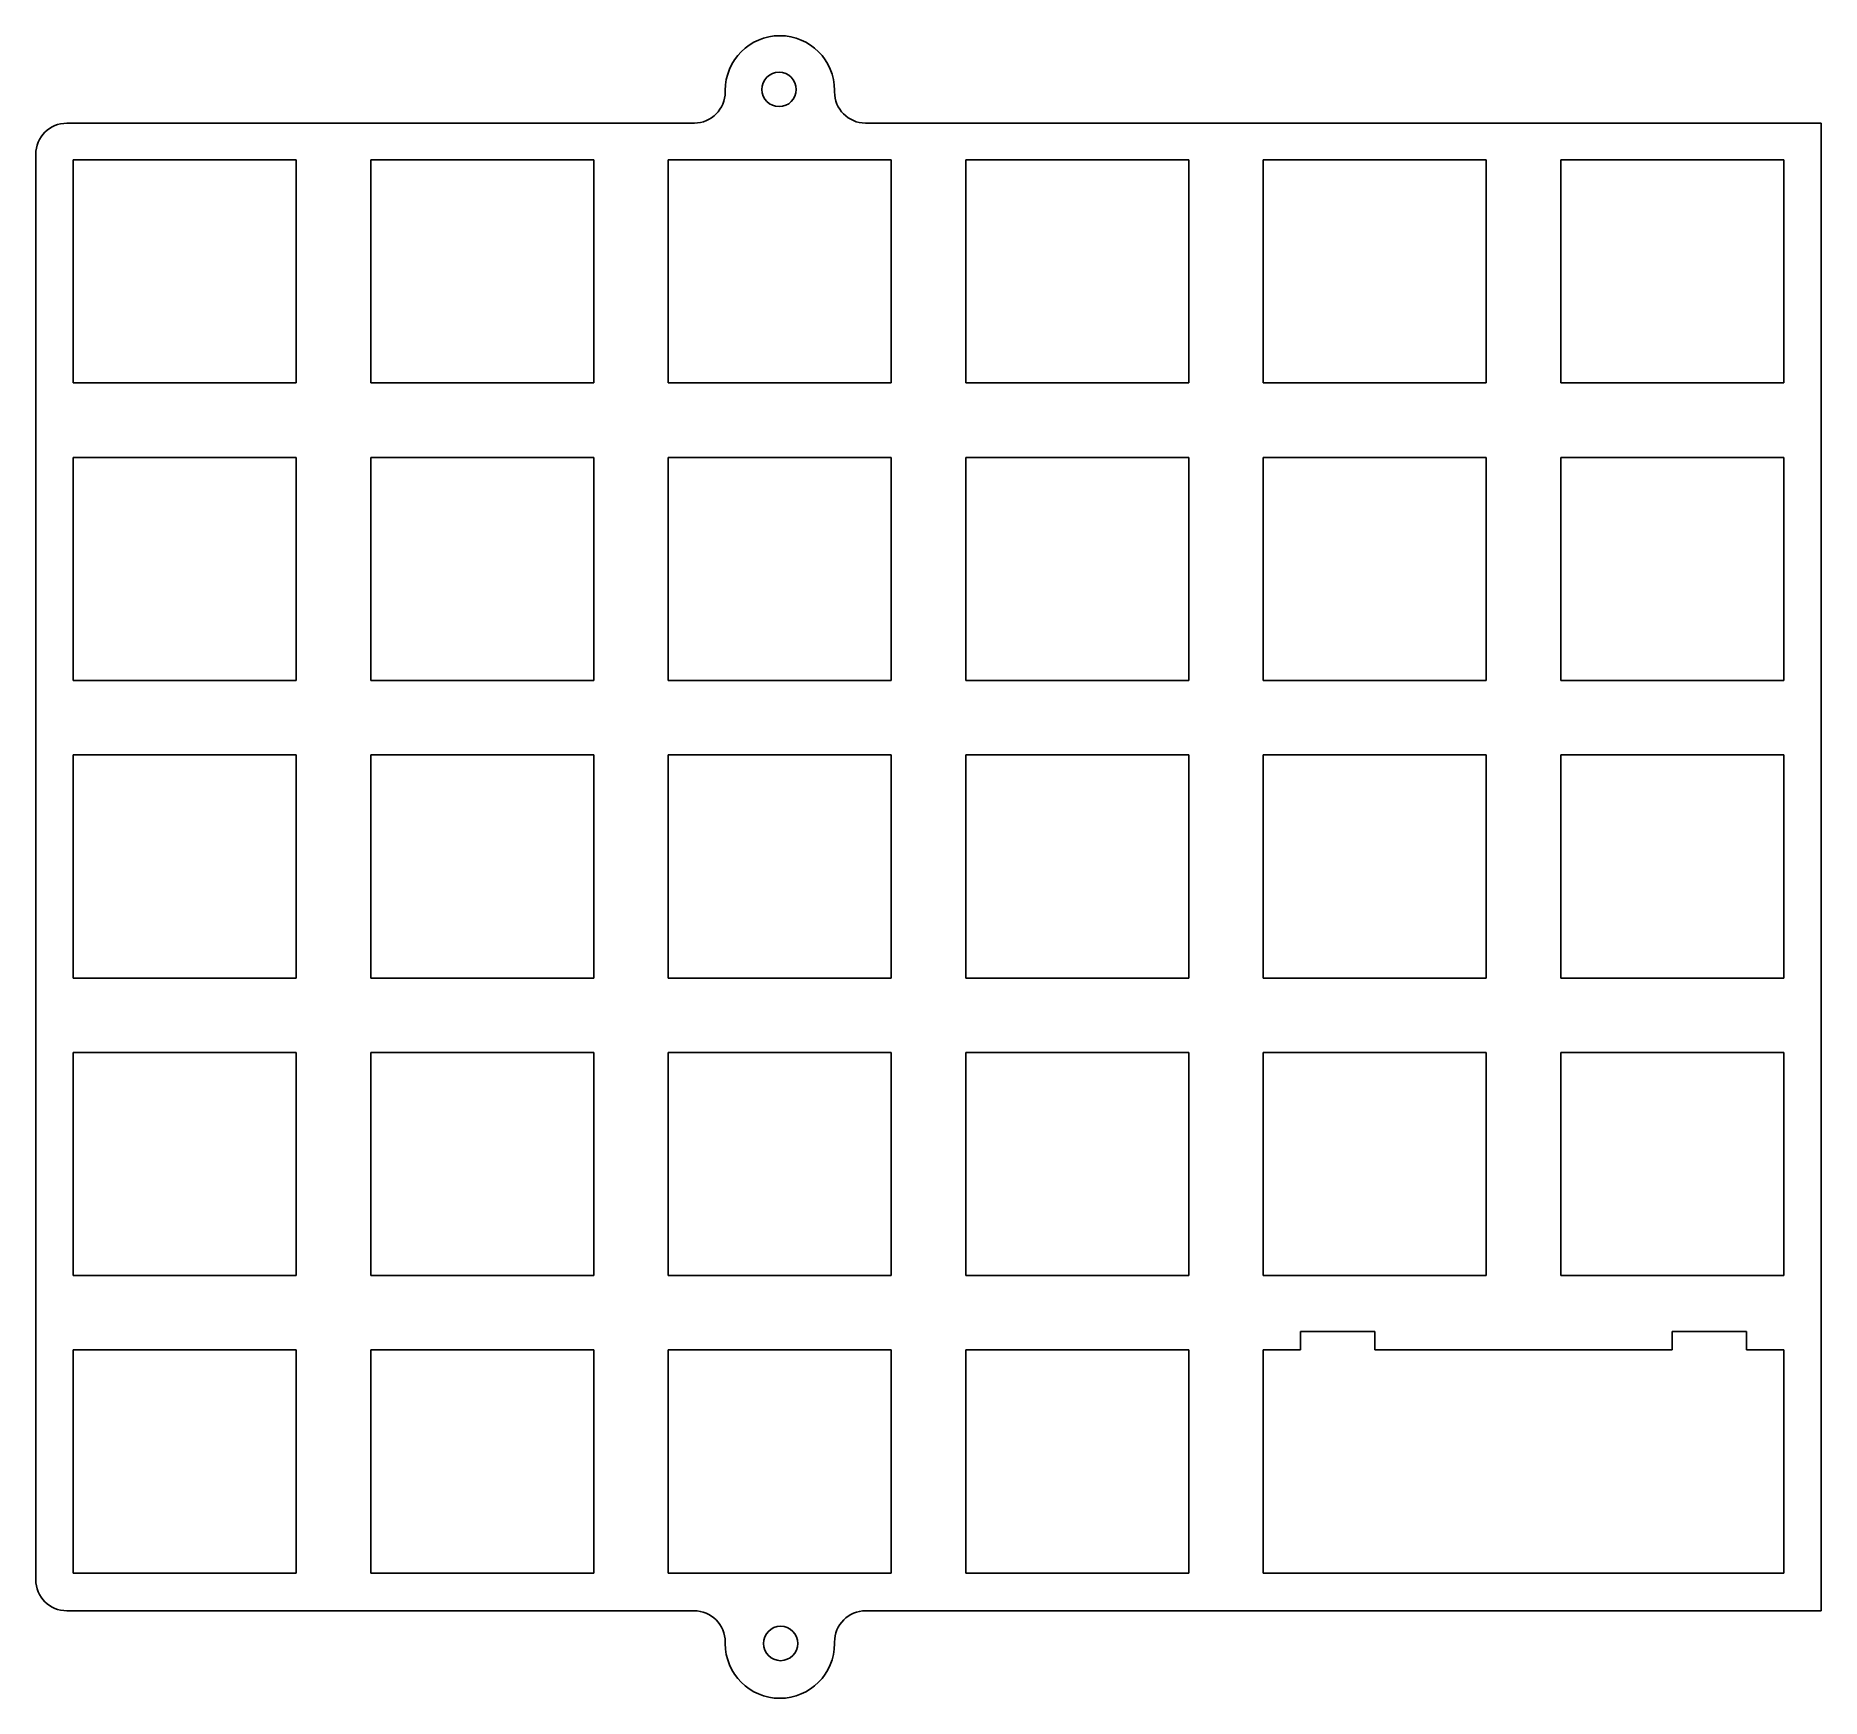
# Model space of a CAD drawing. Extents: x -11 to 104, y -141 to -34.
import ezdxf

# ---------------------------------------------------------------- set-up
doc = ezdxf.new("R2010")
doc.units = 0
doc.layers.add('BLACK', color=7, linetype='CONTINUOUS')

msp = doc.modelspace()

# ---------------------------------------------------------------- linework, layer by layer
at = {"layer": 'BLACK', "linetype": 'CONTINUOUS'}
for p, q in [((33.4177, -37.8001), (33.4177, -37.7001)), ((40.4177, -37.7001), (40.4177, -37.8001)), ((-8.73346, -39.8), (31.44, -39.8)), ((42.3954, -39.8), (103.602, -39.8)), ((103.602, -39.8), (103.602, -135.05)), ((-10.7335, -133.05), (-10.7335, -41.8)), ((5.95312, -42.1481), (-8.33437, -42.1481)), ((-8.33437, -42.1481), (-8.33437, -56.4356)), ((5.95312, -56.4356), (5.95312, -42.1481)), ((25.0031, -42.1481), (10.7156, -42.1481)), ((10.7156, -42.1481), (10.7156, -56.4356)), ((25.0031, -56.4356), (25.0031, -42.1481)), ((44.0531, -42.1481), (29.7656, -42.1481)), ((29.7656, -42.1481), (29.7656, -56.4356)), ((44.0531, -56.4356), (44.0531, -42.1481)), ((48.8156, -56.4356), (48.8156, -42.1481)), ((48.8156, -42.1481), (63.1031, -42.1481)), ((63.1031, -42.1481), (63.1031, -56.4356)), ((67.8656, -56.4356), (67.8656, -42.1481)), ((67.8656, -42.1481), (82.1531, -42.1481)), ((82.1531, -42.1481), (82.1531, -56.4356)), ((101.203, -42.1481), (86.9156, -42.1481)), ((86.9156, -42.1481), (86.9156, -56.4356)), ((101.203, -56.4356), (101.203, -42.1481)), ((-8.33437, -56.4356), (5.95312, -56.4356)), ((10.7156, -56.4356), (25.0031, -56.4356)), ((29.7656, -56.4356), (44.0531, -56.4356)), ((63.1031, -56.4356), (48.8156, -56.4356)), ((82.1531, -56.4356), (67.8656, -56.4356)), ((86.9156, -56.4356), (101.203, -56.4356)), ((-8.33437, -61.1981), (-8.33437, -75.4856)), ((5.95312, -61.1981), (-8.33437, -61.1981)), ((5.95312, -75.4856), (5.95312, -61.1981)), ((25.0031, -61.1981), (10.7156, -61.1981)), ((10.7156, -61.1981), (10.7156, -75.4856)), ((25.0031, -75.4856), (25.0031, -61.1981)), ((44.0531, -61.1981), (29.7656, -61.1981)), ((29.7656, -61.1981), (29.7656, -75.4856)), ((44.0531, -75.4856), (44.0531, -61.1981)), ((48.8156, -61.1981), (63.1031, -61.1981)), ((48.8156, -75.4856), (48.8156, -61.1981)), ((63.1031, -61.1981), (63.1031, -75.4856)), ((67.8656, -61.1981), (82.1531, -61.1981)), ((67.8656, -75.4856), (67.8656, -61.1981)), ((82.1531, -61.1981), (82.1531, -75.4856)), ((101.203, -61.1981), (86.9156, -61.1981)), ((86.9156, -61.1981), (86.9156, -75.4856)), ((101.203, -75.4856), (101.203, -61.1981)), ((-8.33437, -75.4856), (5.95312, -75.4856)), ((10.7156, -75.4856), (25.0031, -75.4856)), ((29.7656, -75.4856), (44.0531, -75.4856)), ((63.1031, -75.4856), (48.8156, -75.4856)), ((82.1531, -75.4856), (67.8656, -75.4856)), ((86.9156, -75.4856), (101.203, -75.4856)), ((-8.33437, -80.2481), (-8.33437, -94.5356)), ((5.95312, -80.2481), (-8.33437, -80.2481)), ((5.95312, -94.5356), (5.95312, -80.2481)), ((10.7156, -80.2481), (10.7156, -94.5356)), ((25.0031, -80.2481), (10.7156, -80.2481)), ((25.0031, -94.5356), (25.0031, -80.2481)), ((29.7656, -80.2481), (29.7656, -94.5356)), ((44.0531, -80.2481), (29.7656, -80.2481)), ((44.0531, -94.5356), (44.0531, -80.2481)), ((48.8156, -94.5356), (48.8156, -80.2481)), ((48.8156, -80.2481), (63.1031, -80.2481)), ((63.1031, -80.2481), (63.1031, -94.5356)), ((67.8656, -80.2481), (82.1531, -80.2481)), ((67.8656, -94.5356), (67.8656, -80.2481)), ((82.1531, -80.2481), (82.1531, -94.5356)), ((86.9156, -80.2481), (86.9156, -94.5356)), ((101.203, -80.2481), (86.9156, -80.2481)), ((101.203, -94.5356), (101.203, -80.2481)), ((-8.33437, -94.5357), (5.95312, -94.5357)), ((10.7156, -94.5356), (25.0031, -94.5356)), ((29.7656, -94.5356), (44.0531, -94.5356)), ((63.1031, -94.5356), (48.8156, -94.5356)), ((82.1531, -94.5356), (67.8656, -94.5356)), ((86.9156, -94.5356), (101.203, -94.5356)), ((5.95312, -99.2981), (-8.33437, -99.2981)), ((-8.33437, -99.2981), (-8.33437, -113.586)), ((5.95312, -113.586), (5.95312, -99.2981)), ((25.0031, -99.2981), (10.7156, -99.2981)), ((10.7156, -99.2981), (10.7156, -113.586)), ((25.0031, -113.586), (25.0031, -99.2981)), ((29.7656, -99.2981), (29.7656, -113.586)), ((44.0531, -99.2981), (29.7656, -99.2981)), ((44.0531, -113.586), (44.0531, -99.2981)), ((48.8156, -99.2981), (63.1031, -99.2981)), ((48.8156, -113.586), (48.8156, -99.2981)), ((63.1031, -99.2981), (63.1031, -113.586)), ((67.8656, -99.2981), (82.1531, -99.2981)), ((67.8656, -113.586), (67.8656, -99.2981)), ((82.1531, -99.2981), (82.1531, -113.586)), ((86.9156, -99.2981), (86.9156, -113.586)), ((101.203, -99.2981), (86.9156, -99.2981)), ((101.203, -113.586), (101.203, -99.2981)), ((-8.33437, -113.586), (5.95312, -113.586)), ((10.7156, -113.586), (25.0031, -113.586)), ((29.7656, -113.586), (44.0531, -113.586)), ((63.1031, -113.586), (48.8156, -113.586)), ((82.1531, -113.586), (67.8656, -113.586)), ((86.9156, -113.586), (101.203, -113.586)), ((70.2468, -118.348), (70.2468, -117.158)), ((70.2468, -117.158), (75.0093, -117.158)), ((75.0093, -117.158), (75.0093, -118.348)), ((94.0593, -118.348), (94.0593, -117.158)), ((94.0593, -117.158), (98.8218, -117.158)), ((98.8218, -117.158), (98.8218, -118.348)), ((-8.33437, -118.348), (-8.33437, -132.636)), ((5.95312, -118.348), (-8.33437, -118.348)), ((5.95312, -132.636), (5.95312, -118.348)), ((10.7156, -118.348), (10.7156, -132.636)), ((25.0031, -118.348), (10.7156, -118.348)), ((25.0031, -132.636), (25.0031, -118.348)), ((29.7656, -118.348), (29.7656, -132.636)), ((44.0531, -118.348), (29.7656, -118.348)), ((44.0531, -132.636), (44.0531, -118.348)), ((48.8156, -132.636), (48.8156, -118.348)), ((48.8156, -118.348), (63.1031, -118.348)), ((63.1031, -118.348), (63.1031, -132.636)), ((70.2468, -118.348), (67.8655, -118.348)), ((67.8656, -132.636), (67.8656, -118.348)), ((94.0593, -118.348), (75.0093, -118.348)), ((101.203, -118.348), (98.8218, -118.348)), ((101.203, -132.636), (101.203, -118.348)), ((-8.33437, -132.636), (5.95312, -132.636)), ((10.7156, -132.636), (25.0031, -132.636)), ((29.7656, -132.636), (44.0531, -132.636)), ((63.1031, -132.636), (48.8156, -132.636)), ((67.8656, -132.636), (101.203, -132.636)), ((31.4177, -135.05), (-8.73346, -135.05)), ((103.602, -135.05), (42.4177, -135.05)), ((33.4177, -137.15), (33.4177, -137.05)), ((40.4177, -137.05), (40.4177, -137.15))]:
    msp.add_line(p, q, dxfattribs=at)
at = {"layer": 'BLACK'}
for centre in [(36.8659, -37.6421), (36.9659, -137.142)]:
    msp.add_circle(centre, 1.1, dxfattribs=at)
for centre, radius, start, end in [((36.9177, -37.7001), 3.5, 0, 180), ((31.4177, -37.8001), 2, -89.3607, 0.0000286), ((42.4177, -37.8001), 2, -180, -90.6393), ((-8.73346, -41.8), 2, 90, 180), ((-8.73346, -133.05), 2, -180, -90), ((31.4177, -137.05), 2, 0, 90), ((42.4177, -137.05), 2, 90, 180), ((36.9177, -137.15), 3.5, -180, 0)]:
    msp.add_arc(centre, radius, start, end, dxfattribs=at)

doc.saveas('drawing.dxf')
